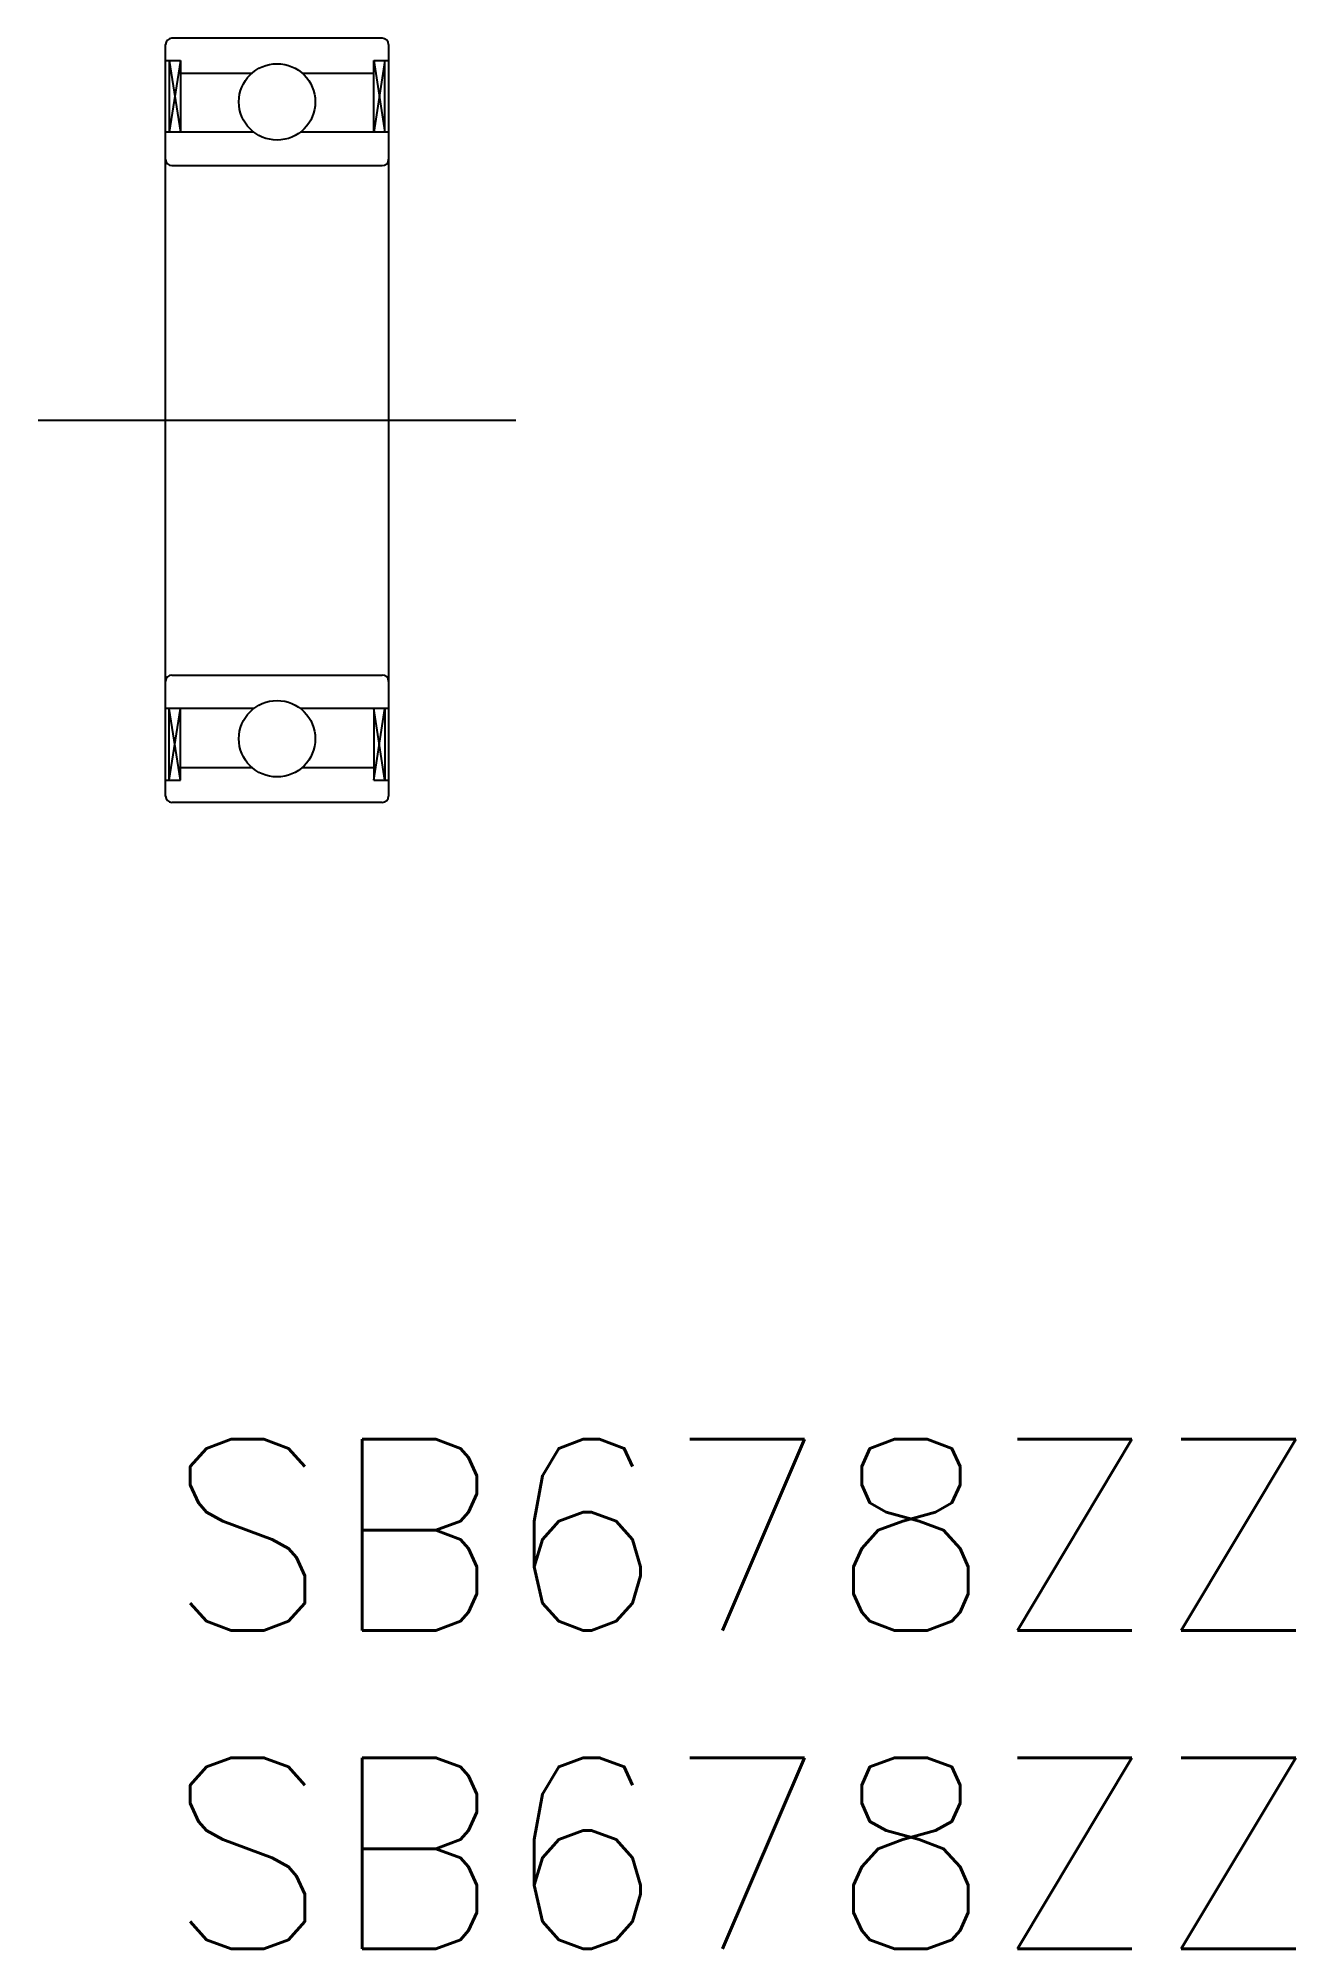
# Model space of a CAD drawing. Extents: x -2 to 17.7, y -8 to 22.
import ezdxf

# ---------------------------------------------------------------- set-up
doc = ezdxf.new("R2010")
doc.units = 0
doc.header["$LTSCALE"] = 0.5
doc.linetypes.add('CENTER', pattern=[50.8, 31.75, -6.35, 6.35, -6.35])
for name, color, linetype in [('MSM_CENTER', 1, 'CENTER'), ('MSM_CONTINUOUS', 7, 'CONTINUOUS'), ('MSM_NARROW', 5, 'CONTINUOUS'), ('MSM_PART_NUMBER', 7, 'CONTINUOUS')]:
    doc.layers.add(name, color=color, linetype=linetype)
doc.styles.get("Standard").update_dxf_attribs({"font": 'txt.shx', "height": 1, "bigfont": 'bigfont.shx'})

# ---------------------------------------------------------------- blocks, each defined once
blk = doc.blocks.new('*U6')
at = {"layer": 'MSM_PART_NUMBER'}
blk.add_text('SB678ZZ', height=3, dxfattribs=at).set_placement((0, -3))
blk = doc.blocks.new('*U7')
at = {"layer": 'MSM_PART_NUMBER'}
blk.add_text('SB678ZZ', height=3, dxfattribs=at).set_placement((0, -8))

msp = doc.modelspace()

# ---------------------------------------------------------------- linework, layer by layer
at = {"layer": 'MSM_CENTER'}
msp.add_line((-2, 16), (5.5, 16), dxfattribs=at)
at = {"layer": 'MSM_CONTINUOUS'}
for p, q in [((0, 10.1), (0, 21.9)), ((3.4, 22), (0.1, 22)), ((3.5, 21.9), (3.5, 10.1)), ((0, 21.65), (0.232, 21.65)), ((0.058, 21.65), (0.058, 20.525)), ((0.232, 21.65), (0.232, 20.525)), ((3.268, 21.65), (3.5, 21.65)), ((3.268, 20.525), (3.268, 21.65)), ((3.442, 20.525), (3.442, 21.65)), ((0.232, 21.45), (1.353, 21.45)), ((2.147, 21.45), (3.268, 21.45)), ((1.383, 20.525), (0, 20.525)), ((3.5, 20.525), (2.117, 20.525)), ((0.1, 20), (3.4, 20)), ((0.1, 12), (3.4, 12)), ((1.383, 11.475), (0, 11.475)), ((0.058, 10.35), (0.058, 11.475)), ((0.232, 10.35), (0.232, 11.475)), ((3.5, 11.475), (2.117, 11.475)), ((3.268, 11.475), (3.268, 10.35)), ((3.442, 11.475), (3.442, 10.35)), ((0.232, 10.55), (1.353, 10.55)), ((2.147, 10.55), (3.268, 10.55)), ((0, 10.35), (0.232, 10.35)), ((3.268, 10.35), (3.5, 10.35)), ((3.4, 10), (0.1, 10))]:
    msp.add_line(p, q, dxfattribs=at)
for centre in [(1.75, 21), (1.75, 11)]:
    msp.add_circle(centre, 0.6, dxfattribs=at)
for centre, start, end in [((0.1, 21.9), 90, 180), ((3.4, 21.9), 0, 90), ((0.1, 20.1), 180, 270), ((3.4, 20.1), 270, 0), ((0.1, 11.9), 90, 180), ((3.4, 11.9), 0, 90), ((0.1, 10.1), 180, 270), ((3.4, 10.1), 270, 0)]:
    msp.add_arc(centre, 0.1, start, end, dxfattribs=at)
at = {"layer": 'MSM_NARROW'}
for p, q in [((0.058, 21.65), (0.232, 20.525)), ((0.232, 21.65), (0.058, 20.525)), ((3.268, 21.65), (3.442, 20.525)), ((3.442, 21.65), (3.268, 20.525)), ((0.058, 10.35), (0.232, 11.475)), ((0.232, 10.35), (0.058, 11.475)), ((3.268, 10.35), (3.442, 11.475)), ((3.442, 10.35), (3.268, 11.475))]:
    msp.add_line(p, q, dxfattribs=at)

# ---------------------------------------------------------------- block references
at = {"layer": 'MSM_CONTINUOUS'}
for name in ['*U6', '*U7']:
    msp.add_blockref(name, (0, 0), dxfattribs=at)

doc.saveas('drawing.dxf')
